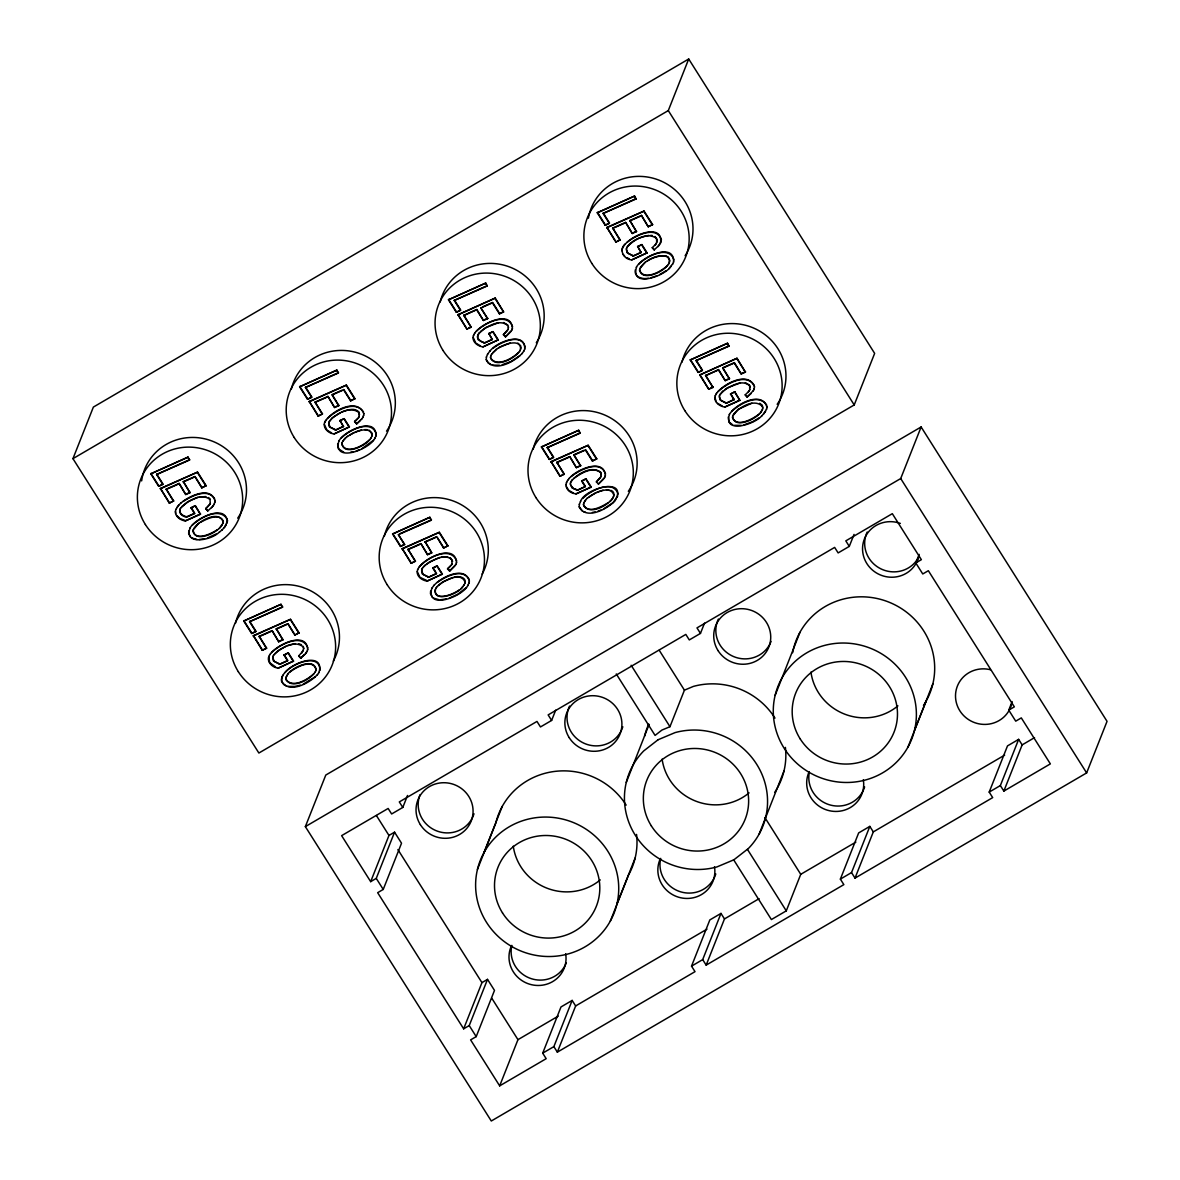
<?xml version="1.0" encoding="UTF-8"?>
<svg xmlns="http://www.w3.org/2000/svg" width="1180" height="1180" viewBox="0 0 1180 1180"><rect width="100%" height="100%" fill="white"/><g stroke="black" fill="none" stroke-linecap="round" stroke-linejoin="round"><path stroke-width="1.5" d="M188.8 530.897L188.667 533.522L190.467 536.989M337.642 443.872L338.365 448.828L343.793 452.191M430.612 591.062L430.464 593.688L432.264 597.154M486.485 356.862L486.19 359.856C493.771 373.249 514.627 361.773 522.209 353.307M579.439 504.037L579.144 507.046C586.681 520.409 607.169 508.964 615.016 500.88C628.807 476.071 584.498 488.387 580.486 501.544M635.312 269.837C633.749 277.167 642.761 279.586 648.292 278.215M728.281 417.027L729.004 421.968L732.647 424.8M214.672 502.724L215.099 500.468M307.641 649.915C307.272 629.796 275.545 645.15 269.851 654.723M363.514 415.699L363.942 413.443M456.468 562.889C455.805 542.254 421.953 558.642 417.573 569.837M512.341 328.674C511.987 308.57 480.26 323.925 474.552 333.498M605.311 475.865C604.485 457.339 576.135 469.448 569.173 478.564M754.138 388.854L754.581 386.598M180.009 509.303C178.681 513.477 183.298 516.191 186.794 516.737L194.774 513.226M272.978 656.493L273.303 660.785L279.601 664.311L287.581 660.8L283.982 655.077L288.333 652.835L293.54 661.08L278.259 668.116C271.769 667.688 265.205 660.446 269.999 654.34M328.851 422.278L329.176 426.57L335.474 430.095L343.454 426.585L340.002 420.493L344.206 418.635L349.413 426.88L334.132 433.916C327.642 433.473 321.093 426.26 325.872 420.139M421.821 569.468L422.13 573.76L428.443 577.286L436.423 573.775L432.809 568.052L437.161 565.825L442.382 574.07L427.101 581.106C421.673 580.442 415.242 575.501 417.72 569.468M477.295 337.023L479.404 332.332M477.679 335.268L478.003 339.545L484.316 343.07L492.296 339.56L488.83 333.468L493.034 331.61L498.24 339.855L482.974 346.891C477.546 346.242 471.115 341.286 473.593 335.253M570.25 484.198L570.648 482.458M626.521 248.243L626.846 252.535L633.144 256.06L641.124 252.55L637.672 246.443L641.876 244.584L647.082 252.845L631.802 259.866C623.733 259.63 618.364 249.659 625.194 243.965M719.49 395.433L719.8 399.71L726.113 403.25L734.093 399.725L731.541 395.064M175.923 509.288C173.445 515.336 179.876 520.277 185.304 520.941L200.423 514.288L195.364 505.66L191.013 507.887L194.626 513.61L186.647 517.12C182.236 516.781 177.487 512.253 180.658 507.857M268.893 656.478L269.63 662.659L275.633 667.01M565.987 484.921L566.562 482.443M621.845 250.72C623.306 237.092 664.93 219.937 660.372 243.641M715.39 395.418C712.912 401.451 719.358 406.407 724.771 407.056L739.889 400.404L734.845 391.775L730.479 394.017L734.093 399.725M227.047 523.153C228.094 502.385 194.612 518.241 189.847 528.404M227.637 520.675L224.377 527.726M320.016 670.343C319.869 652.171 291.888 663.824 285.118 672.512M375.874 436.128C377.054 415.404 343.38 431.187 338.69 441.379M468.844 583.318L469.434 580.84M524.716 349.103C525.528 330.474 496.175 342.023 489.818 351.286M673.559 262.093C674.724 241.369 641.065 257.151 636.359 267.344M766.513 409.283L767.103 406.79M210.217 503.816L210.055 499.524C201.352 492.547 188.771 500.645 181.572 506.751M359.059 416.791L359.03 412.13C354.59 407.13 347.112 410.094 341.89 412.012M452.014 563.981L451.851 559.689C444.609 553.096 433.871 559.925 426.924 563.863M507.887 329.766L508.521 327.14M600.856 476.956L600.841 472.295C591.623 465.274 577.581 473.578 571.135 481.396M656.729 242.756L656.552 238.463C647.422 231.457 633.675 239.732 627.008 247.181M749.698 389.931L749.669 385.27L745.362 382.704M193.225 529.717C193.579 543.951 217.636 533.124 222.253 524.761M285.693 678.78L286.961 675.27M342.067 442.707C342.377 456.881 366.582 446.188 371.081 437.75M435.022 589.882C434.653 602.021 453.828 594.204 459.226 589.838M490.408 357.555L490.895 355.682M583.363 504.745L583.864 502.872M639.737 268.656C640.047 282.831 664.251 272.152 668.75 263.701M732.692 415.847C733.016 430.036 757.177 419.313 761.72 410.891M222.887 523.522L223.389 521.649M315.842 670.712C315.96 656.655 292.92 666.862 287.979 673.972M371.715 436.497L372.143 433.281L369.045 430.11M464.684 583.687C467.383 577.463 458.622 575.545 454.256 577.182M520.557 349.487C521.427 338.041 503.742 344.191 498.521 348.056M521.058 347.613L519.775 351.109M669.385 262.462C670.27 251.03 652.57 257.166 647.348 261.046M762.354 409.652L762.855 407.779M72.954 458.651L93.368 407.085L688.707 59L874.646 353.381L854.217 404.947L258.877 753.032L72.954 458.651L668.293 110.581L688.707 59M150.789 473.829L188.092 457.103L189.538 460.038L156.586 474.507L162.855 484.434L158.651 486.293L150.789 473.829L188.092 457.103M156.586 474.507L189.685 459.654M158.651 486.293L163.002 484.051L156.734 474.124M179.139 483.446L166.218 489.14L173.652 500.91L169.3 503.137L160.421 488.461L197.561 472.118L206.102 485.629L201.751 487.871L194.951 476.499L183.357 481.602L189.965 492.694L185.762 494.553L179.139 483.446L185.762 494.553M173.504 501.294L166.218 489.14M169.3 503.137L173.652 500.91M160.274 488.845L197.561 472.118M189.965 492.694L183.357 481.602M185.304 520.941L200.571 513.905M201.751 487.871L206.102 485.629M191.013 507.887L195.364 505.66M211.736 507.297L207.798 510.925L205.733 508.742L209.701 504.627M207.798 510.925L205.881 508.359M299.617 386.804L336.92 370.092L338.38 373.013L305.413 387.483L311.697 397.409L307.493 399.268L299.617 386.804L336.92 370.092M305.413 387.483L338.527 372.629M307.493 399.268L311.844 397.026L305.576 387.099M327.981 396.436L315.06 402.115L322.494 413.9L318.128 416.127L309.249 401.436L346.404 385.108L354.944 398.619L350.593 400.861L343.646 389.857L332.037 394.961L338.793 405.669L334.589 407.528L327.981 396.436L334.589 407.528M322.346 414.283L315.06 402.115M318.128 416.127L322.494 413.9M243.744 621.019L281.046 604.293L282.507 607.213L249.555 621.698L255.824 631.625L251.62 633.483L243.744 621.019L281.046 604.293M249.555 621.698L282.654 606.83M309.101 401.82L346.404 385.108M338.793 405.669L332.185 394.577L342.141 390.211M251.62 633.483L255.971 631.241L249.703 621.314M272.108 630.636L278.716 641.728L272.108 630.636L259.187 636.33L266.621 648.1L262.255 650.327L253.376 635.651L290.531 619.308L299.071 632.819L294.72 635.061L287.92 623.689L293.997 633.306M335.474 430.095L343.616 426.201M334.132 433.916L349.413 426.88M343.454 426.585L340.002 420.493M350.593 400.861L354.944 398.619M339.855 420.876L344.206 418.635M266.474 648.484L259.187 636.33M262.255 650.327L266.621 648.1M361.891 418.752L356.626 423.9L354.575 421.717L357.57 418.826M356.626 423.9L360.564 420.287M278.716 641.728L282.92 639.87L276.312 628.793L287.92 623.689M253.228 636.035L290.531 619.308M282.92 639.87L276.312 628.793M279.601 664.311L287.743 660.417L284.129 654.694M278.259 668.116L293.54 661.08M294.72 635.061L299.071 632.819M283.982 655.077L288.333 652.835M298.702 655.933L300.753 658.115L298.702 655.933L303.334 650.623M448.459 299.794L485.762 283.067L487.207 285.988L454.256 300.457L460.525 310.399L456.321 312.257L448.459 299.794L485.762 283.067M454.256 300.457L485.718 286.327M456.321 312.257L460.672 310.016L454.403 300.074M457.943 314.809L495.246 298.083L503.624 311.977L499.42 313.836L492.473 302.832L480.865 307.951L487.635 318.644L483.431 320.503L476.661 309.794L463.74 315.473L471.174 327.258L466.97 329.102L457.943 314.809L495.246 298.083M463.74 315.473L476.809 309.411L483.431 320.503M466.97 329.102L458.091 314.426M471.174 327.258L463.888 315.09M480.865 307.951L487.635 318.644M392.586 533.994L429.889 517.268L431.334 520.203L398.383 534.673L404.651 544.6L400.448 546.458L392.586 533.994L429.889 517.268M398.383 534.673L404.651 544.6M400.448 546.458L403.413 544.836M420.95 543.626L408.015 549.305L415.463 561.09L411.097 563.303L402.218 548.626L439.373 532.283L447.899 545.794L443.547 548.036L436.762 536.664L425.154 541.768L431.762 552.86L427.558 554.718L420.95 543.626L427.558 554.718M482.974 346.891L498.24 339.855M484.316 343.07L492.444 339.176M492.296 339.56L488.83 333.468M499.42 313.836L502.37 312.213M488.682 333.852L493.034 331.61M415.301 561.459L408.015 549.305M305.355 826.62L325.783 775.054L921.123 426.968L1107.046 721.349L1086.633 772.915L491.293 1121L305.355 826.62L900.709 478.549L921.123 426.968M411.097 563.303L415.463 561.09M511.692 330.267L505.468 336.89L503.403 334.707L507.371 330.577M505.468 336.89L510.733 331.742M402.07 549.01L439.373 532.283M431.762 552.86L425.154 541.768M428.443 577.286L436.571 573.392M427.101 581.106L442.382 574.07M443.547 548.036L447.899 545.794M432.809 568.052L437.161 565.825M455.819 564.483L449.595 571.091L447.53 568.908L450.524 566.002M449.595 571.091L454.861 565.943M597.287 212.769L634.589 196.042L636.05 198.963L603.098 213.447L609.367 223.374L605.163 225.232L597.287 212.769L634.589 196.042M603.098 213.447L636.197 198.594M605.163 225.232L609.514 222.991L603.246 213.064M625.651 222.386L632.259 233.478L625.651 222.386L612.73 228.079L620.164 239.85L615.798 242.077L606.918 227.401L644.074 211.058L652.614 224.569L648.263 226.811L641.463 215.439L648.263 226.811M620.016 240.233L612.73 228.079M615.798 242.077L620.164 239.85M632.259 233.478L636.463 231.619L629.855 220.542L641.463 215.439M541.413 446.969L578.716 430.257L580.177 433.178L547.225 447.648L553.494 457.575L549.29 459.433L541.413 446.969L578.716 430.257M407.528 795.467L402.793 807.444L391.627 813.979L388.146 808.462L341.625 835.646L370.682 881.652L388.972 835.44L394.562 832.18L401.525 843.213L383.235 889.425L377.659 892.685L463.651 1028.827L469.227 1025.567L487.517 979.371L494.494 990.404L476.204 1036.615L470.614 1039.875L499.671 1085.865L546.178 1058.681L542.697 1053.15L560.987 1006.953L572.153 1000.419L575.634 1005.95L557.344 1052.147L553.863 1046.631L572.153 1000.419M370.682 881.652L376.258 878.377L394.562 832.18M547.225 447.648L580.324 432.795M606.771 227.784L644.074 211.058M636.463 231.619L629.855 220.542M549.29 459.433L553.641 457.206L547.373 447.264M569.778 456.601L556.857 462.28L564.291 474.065L559.925 476.292L551.06 461.601L588.201 445.273L596.741 458.784L592.389 461.026L585.442 450.023L573.834 455.126L580.59 465.834L576.386 467.693L569.778 456.601L576.386 467.693M633.144 256.06L641.286 252.166M631.802 259.866L647.082 252.845M641.124 252.55L637.672 246.443M637.525 246.827L641.876 244.584M564.143 474.449L556.857 462.28M559.925 476.292L564.291 474.065M652.245 247.682L654.295 249.865L652.245 247.682L655.239 244.776M550.898 461.985L588.201 445.273M580.59 465.834L573.981 454.743L583.938 450.376M566.135 484.538C565.412 489.862 571.872 494.051 576.091 493.697L591.21 487.045L586.003 478.8L581.651 481.042L585.265 486.75L577.271 490.261L571.946 487.871L570.412 483.829M577.271 490.261L585.413 486.367L581.799 480.658M592.389 461.026L596.741 458.784M581.651 481.042L586.003 478.8M575.928 494.081L591.21 487.045M604.647 477.458L598.422 484.066L596.372 481.882L600.34 477.767M598.422 484.066L603.703 478.918M483.977 852.55L502.267 806.353M477.428 869.439L495.733 823.242A71.892 69.384 21.6 0 1 553.656 771.558A71.892 69.384 21.6 0 1 626.152 805.099M690.256 359.959L727.558 343.233L729.004 346.153L696.053 360.623L702.321 370.564L698.132 372.423L690.256 359.959L727.558 343.233M402.793 807.444L399.297 801.928L536.974 721.437L540.47 726.954L551.621 720.434L555.692 710.168M696.053 360.623L729.166 345.769M698.132 372.423L702.484 370.181L696.2 360.254M699.74 374.975L737.043 358.248L745.421 372.143L741.217 374.001L734.27 363.012L722.676 368.116L729.432 378.81L725.228 380.668L718.458 369.959L705.537 375.638L712.986 387.424L708.767 389.267L699.74 374.975L737.043 358.248M705.537 375.638L718.62 369.576L725.228 380.668M708.767 389.267L700.787 376.022M712.986 387.424L705.684 375.269M463.651 1028.827L481.942 982.63L487.517 979.371M729.432 378.81L722.824 367.732L734.432 362.629L741.217 374.001M726.113 403.25L734.24 399.356M724.771 407.056L738.37 400.757M730.479 394.017L734.845 391.775M745.2 394.872L747.264 397.055L745.2 394.872L748.194 391.967M499.671 1085.865L517.961 1039.668L558.273 1016.098M626.27 782.429L649.074 724.461M551.621 720.434L548.139 714.903L685.816 634.412L689.297 639.929L700.463 633.409L704.519 623.143M616.27 673.957L655.077 735.406L661.906 730.081L669.96 726.703L684.429 690.167L693.383 686.406A71.892 69.384 21.6 0 1 774.98 718.089M616.889 904.146L635.179 857.934M610.34 921.034A71.892 69.384 21.6 0 0 544.673 817.062A71.892 69.384 21.6 0 0 486.47 922.273A71.892 69.384 21.6 0 0 610.34 921.034L628.63 874.823A71.892 69.384 21.6 0 0 636.551 834.422M775.113 695.404L799.952 632.318M700.463 633.409L696.982 627.893L834.644 547.402L838.139 552.919L849.29 546.384L854.04 534.407M557.344 1052.147L695.02 971.656L691.524 966.14L709.829 919.928L720.98 913.409L724.476 918.925L706.171 965.122L702.69 959.606L720.98 913.409M759.168 834.009L784.007 770.923M1003.856 791.087L1022.146 744.89L1018.65 739.359L1000.36 785.57L1003.856 791.087L1050.362 763.888L1021.305 717.897L1015.729 721.157L1008.753 710.124L1014.343 706.864L928.35 570.707L922.76 573.967L915.798 562.934L919.176 554.379M733.562 859.645L771.396 919.559L786.278 910.857L800.748 874.321L855.854 842.107M706.171 965.122L843.848 884.631L840.367 879.115L858.657 832.918L869.822 826.384L873.303 831.9L855.013 878.112L851.532 872.581L869.822 826.384M914.559 730.096L932.849 683.899M908.01 746.984A71.892 69.384 21.6 0 0 842.343 643.026A71.892 69.384 21.6 0 0 784.139 748.238A71.892 69.384 21.6 0 0 908.01 746.984L926.3 700.787M1008.753 710.124L1012.145 701.569M855.013 878.112L992.69 797.606L989.194 792.09L1007.499 745.893L1018.65 739.359M213.86 504.701L214.819 502.341M362.703 417.676L363.661 415.316M307.788 649.531L305.871 653.351L300.753 658.115M511.53 330.651L512.489 328.306M455.657 564.866L456.616 562.506M661.331 241.281L658.086 246.62M604.499 477.841L605.458 475.481M753.327 390.816L754.3 388.471M190.01 528.021C183.829 546.207 212.548 539.983 219.524 531.826M338.837 441.01C332.775 464.005 370.608 448.901 374.989 438.016M282.964 675.211C280.383 678.854 281.695 684.503 286.15 685.86M486.322 357.23L487.679 353.985M431.806 588.186C425.744 611.196 463.578 596.092 467.959 585.192M636.507 266.96C630.223 289.026 665.461 275.648 671.037 266.282M579.292 504.421L580.634 501.175M729.476 414.15C722.868 434.919 755.554 423.9 761.793 415.744M328.704 422.661L332.096 417.838L340.563 412.69M272.831 656.876L273.627 655.048M421.658 569.851L422.455 568.023M626.374 248.626C630.341 240.381 640.548 237.121 648.897 235.381M570.5 482.827L572.359 479.523M719.328 395.816L722.735 390.978M374.842 438.385L376.037 435.745M318.969 672.6C326.196 647.791 279.881 665.653 281.474 681.081C289.07 694.474 309.912 682.999 317.494 674.532M523.684 351.375L524.864 348.734M467.811 585.575L468.991 582.935M672.512 264.35L673.706 261.709M617.833 495.91L612.951 502.754L603.85 508.728M766.661 408.9L763.844 413.856M193.078 530.1L198.668 523.227M341.92 443.075L342.834 441.069M286.047 677.291L288.127 673.588M490.747 356.065L491.662 354.044M435.789 588.245C431.261 603.718 458.253 594.543 462.855 586.608M639.59 269.04L645.18 262.167M583.716 503.255L585.796 499.553M732.544 416.23L738.134 409.357L751.926 403.147M223.035 523.138L219.288 528.448M370.933 438.134L371.862 436.128M315.06 672.335L315.989 670.328M463.902 585.31L464.832 583.303M668.603 264.084L669.886 260.588L668.234 256.871M613.674 496.293C609.337 505.645 587.965 516.501 583.525 504.362M762.501 409.268L760.363 412.941M175.776 509.672L178.681 505.04M324.618 422.661C330.312 410.965 357.983 396.834 363.794 413.826M473.446 335.636L474.699 333.114M566.415 482.827L567.669 480.304M715.242 395.801L716.496 393.279M210.379 503.432L205.733 508.742M358.381 417.986L359.207 416.407M508.049 329.382L503.403 334.707M451.35 565.176L452.176 563.598M656.05 243.936L657.363 240.115L655.003 236.457M601.004 476.573L596.372 481.882M749.02 391.126L749.846 389.562M212.916 506.161L214.008 504.317M361.744 419.136L362.85 417.292M306.033 652.968L306.977 651.508M753.489 390.433L747.264 397.055M193.844 528.463C199.022 520.616 219.229 509.686 223.227 522.032M342.687 441.453L345.563 437.765M491.514 354.428L496.338 349.192M640.356 267.403C646.271 259.63 656.891 254.246 666.715 256.075M435.641 588.628L436.969 586.578M584.484 501.618L587.36 497.93M733.311 414.593C739.27 406.997 755.112 397.808 762.619 406.805M226.162 525.026L222.165 529.997M522.047 353.69L523.832 350.991M317.346 674.916L319.131 672.217M672.659 263.966L668.677 268.937M765.628 411.156L761.646 416.127M519.923 350.726C514.79 358.808 494.582 369.075 490.555 357.171M315.207 671.951C310.075 680.034 289.882 690.3 285.855 678.397M464.05 584.926L461.085 588.614M180.511 508.241L187.738 501.751L198.019 497.267M329.338 421.231C336.005 413.782 349.752 405.492 358.882 412.513L359.531 414.549M478.18 334.206L485.408 327.716L498.609 322.686M273.465 655.431L278.229 650.505L286.017 646.212M422.307 568.406L425.066 565.028M719.977 394.371L727.205 387.881L740.406 382.851M487.517 354.369L489.966 350.903M431.659 588.569L434.093 585.103M729.328 414.534C735.42 403.973 762.221 390.27 766.956 407.174M176.882 507.533L180.761 502.99M418.679 567.698C426.069 558.125 450.45 545.057 456.749 561.016M567.521 480.688L569.321 478.18M716.349 393.663C723.237 383.662 749.094 370.373 754.418 386.966M358.543 417.602L354.575 421.717M301.534 653.41L303.82 648.366L303.171 646.33M655.077 245.16L656.213 243.567M451.498 564.792L447.53 568.908M748.046 392.35L749.167 390.742M211.589 507.68L213.064 505.777M659.576 244.717L654.295 249.865M343.852 439.771L347.51 436.202M492.694 352.746L498.668 347.687L510.129 342.982M436.821 586.962L442.795 581.888L453.061 577.522M373.367 440.332L362.054 448.562M466.336 587.507L457.958 594.159L449.211 598.127M369.886 439.417C363.691 445.656 346.315 455.215 341.713 444.196M518.713 352.392C512.076 358.632 497.768 367.039 490.629 358.528M667.556 265.382C661.361 271.621 643.985 281.165 639.398 270.146M314.013 673.633C307.361 679.857 293.068 688.264 285.929 679.754M609.927 501.603C613.364 499.125 616.388 492.208 610.842 490.29M274.542 653.941C281.725 647.82 294.322 639.737 303.009 646.714L303.658 648.749M423.384 566.916L429.535 561.916L439.83 557.432M327.376 418.399C335.769 410.611 355.121 399.459 363.543 412.041M476.204 331.374C484.184 323.364 506.972 311.328 512.622 326.801M271.503 652.599C279.483 644.59 302.272 632.554 307.921 648.027M718 391.539C726.393 383.766 745.745 372.6 754.182 385.196M192.148 525.321C200.231 517.651 219.244 506.707 227.312 519.111M340.976 438.296C348.498 430.346 371.523 418.531 376.317 434.034M638.66 264.261C646.183 256.311 669.193 244.481 673.987 259.998M433.945 585.486C440.981 577.064 465.481 565.117 469.286 581.224M582.787 498.476C590.31 490.526 613.32 478.697 618.114 494.199M731.615 411.451C739.698 403.781 758.711 392.837 766.794 405.242M300.9 657.732L304.691 654.487M747.412 396.672L751.203 393.427M289.543 672.349C295.723 667.364 312.331 658.219 316.196 669.222M438.37 585.339C444.55 580.339 461.174 571.209 465.038 582.197M587.212 498.314L595.679 492.724M219.377 532.21L222.327 529.614M519.997 355.578L510.896 361.552L502.208 364.709M315.281 676.804L303.275 684.09M758.917 414.195C752.634 419.166 736.291 428.06 732.352 417.337M180.614 503.373C188.343 496.175 211.014 485.437 214.952 500.851M627.126 242.313C635.312 235.631 656.552 224.938 661.464 239.791M571.253 476.528C579.439 469.847 600.694 459.153 605.591 473.991M480.791 331.197C488.033 326.255 499.671 318.63 507.725 325.488L508.374 327.524M573.746 478.387C581.003 473.446 592.625 465.82 600.679 472.678L601.343 474.714M493.078 348.233C500.807 342.156 521.501 332.598 525.159 347.009M437.205 582.448C445.362 576.725 462.324 567.669 469.109 579.292M347.348 436.585L353.882 432.559M589.145 496.75C595.148 492.724 610.739 484.685 613.865 495.187M183.107 501.426C191.455 496.161 208.034 487.576 214.716 499.066M217.43 529.673C211.412 533.567 196.028 541.473 192.886 531.207M666.036 270.766L659.723 274.527M608.054 502.813C601.564 506.633 589.233 513.743 583.599 505.704M758.991 417.956L752.693 421.717L744.005 424.874M724.594 389.828C731.541 385.875 742.279 379.046 749.521 385.654L750.17 387.689M915.798 562.934L921.374 559.674L892.316 513.669L845.809 540.868L849.29 546.384M575.634 1005.95L706.982 929.147M724.476 918.925L759.109 898.673M873.303 831.9L1004.652 755.112M1022.146 744.89L1034.55 737.633M542.697 1053.15L553.863 1046.631M691.524 966.14L702.69 959.606M840.367 879.115L851.532 872.581M989.194 792.09L1000.36 785.57M216.147 533.994L207.415 537.962M349.678 435.081C355.342 431.747 369.694 425.243 372.069 435.022M200.851 522.106C206.869 518.935 218.447 512.917 223.153 520.69M632.421 233.109L636.61 231.251M648.41 226.427L652.614 224.569M483.579 320.119L487.783 318.261M334.751 407.144L338.94 405.286M185.909 494.169L190.113 492.311M725.375 380.285L729.579 378.426M741.379 373.618L745.568 371.759M576.548 467.31L580.752 465.451M427.706 554.335L430.508 553.096M278.878 641.345L283.067 639.486M612.568 228.463L625.503 222.769M629.707 220.926L641.315 215.822M482.679 306.83L492.621 302.464L499.568 313.452M314.898 402.498L327.834 396.819M166.07 489.523L178.991 483.829M183.195 481.986L194.803 476.882M556.709 462.663L569.63 456.985M400.182 533.567L431.497 519.82M407.867 549.688L420.788 543.995M424.992 542.151L436.6 537.048M259.04 636.713L271.961 631.02M276.164 629.176L287.773 624.073M468.519 328.099L471.336 326.875M710.316 388.264L713.133 387.04M355.151 432.027L361.287 430.007M596.962 492.193L603.098 490.172M656.818 275.855L651.036 277.698M356.242 450.952L359.133 449.89M598.039 511.117L600.945 510.055M287.669 645.622L295.354 643.631M300.369 685.152L294.749 686.465L287.92 686.391M350.622 452.25L353.366 451.733M204.538 538.759L199.273 539.525M592.419 512.415L595.177 511.899M446.335 598.924L441.084 599.691M199.479 496.987L205.881 496.574M441.276 557.152L447.692 556.739M499.465 365.24L492.635 365.166M741.261 425.405L734.432 425.331M364.65 429.594L367.083 429.682M606.461 489.759L608.88 489.848M650.755 235.336L652.393 235.513M197.001 539.496L191.676 537.933M438.798 599.661L433.488 598.098M427.249 580.722L419.933 577.359L417.292 571.562M185.452 520.557L180.186 518.669L176.661 515.468M633.291 255.677L627.966 253.287L626.285 249.614M726.261 402.867L720.921 400.463L719.24 396.805M484.464 342.702L480.496 341.271L477.605 337.937M577.433 489.877L573.465 488.461L570.56 485.127M335.622 429.712L330.297 427.322L328.601 423.65M428.591 576.902L423.251 574.513L421.57 570.84M279.749 663.927L274.424 661.538L272.742 657.865M583.82 511.825L585.59 512.356M503.565 322.538L507.872 325.105M298.85 643.764L301.461 644.708M626.683 257.609L629.176 258.759M722.145 405.95L717.602 403.324M480.349 345.784L475.791 343.144L473.165 337.347M573.303 492.975L568.76 490.334L566.385 486.603M331.506 432.809L326.963 430.169L324.338 424.372M490.851 364.635L488.137 362.953L486.337 359.472M759.684 403.265L762.265 405.212L762.708 408.162M517.887 343.1L520.97 346.256M582.315 511.088L579.306 506.663M450.303 557.683L452.648 561.341M208.506 497.518L210.202 499.14M503.55 334.324L505.615 336.507M354.723 421.334L356.773 423.517M447.677 568.524L449.742 570.707M623.173 254.408L624.633 256.134M668.293 110.581L854.217 404.947M900.709 478.549L1086.633 772.915M634.442 196.426L636.05 198.963M643.926 211.441L652.452 224.952M727.411 343.616L729.004 346.153M736.88 358.632L745.421 372.143M641.728 244.968L646.935 253.213M734.683 392.158L739.889 400.404M597.434 212.385L605.311 224.849M606.918 227.401L615.046 240.263M690.403 359.576L698.28 372.039M485.6 283.451L487.207 285.988M495.084 298.466L503.624 311.977M578.569 430.641L580.177 433.178M588.053 445.656L596.593 459.168M585.59 449.639L592.537 460.643M492.886 331.993L498.093 340.238M585.855 479.183L591.062 487.428M448.606 299.41L456.483 311.874M541.576 446.586L549.438 459.05M551.06 461.601L560.087 475.909M659.207 650.224L684.429 690.167M764.846 817.489L800.748 874.321M631.153 665.255L669.96 726.703M747.471 849.408L786.278 910.857M336.772 370.476L338.38 373.013M346.256 385.476L354.782 399.002M429.726 517.651L431.334 520.203M439.211 532.667L447.751 546.178M343.793 389.474L350.74 400.477M437.618 538.036L443.695 547.668M344.058 419.018L349.265 427.263M437.013 566.208L442.22 574.453M432.972 567.683L435.671 571.961M299.764 386.421L307.641 398.884M309.249 401.436L318.29 415.744M392.733 533.611L400.61 546.075M402.218 548.626L411.245 562.919M187.93 457.486L189.538 460.038M197.414 472.501L205.954 486.013M280.899 604.676L282.507 607.213M290.383 619.692L298.909 633.203M195.821 477.871L201.898 487.488M195.216 506.028L200.423 514.288M288.185 653.219L293.392 661.464M191.16 507.503L193.874 511.796M376.391 815.513L388.972 835.44M397.896 849.571L481.942 982.63M491.809 998.265L517.961 1039.668M150.937 473.446L158.813 485.909M160.421 488.461L169.448 502.754M243.891 620.636L251.768 633.1M253.376 635.651L262.417 649.944M376.258 878.377L383.235 889.425M469.227 1025.567L476.204 1036.615M716.142 401.598L714.962 397.513M175.496 511.397L175.746 513.448M235.513 623.158A52.894 51.035 21.6 0 1 305.266 588.333A52.894 51.035 21.6 0 1 333.291 661.11M533.198 449.123A52.894 51.035 21.6 0 1 605.325 415.286A52.894 51.035 21.6 0 1 628.321 491.323M682.025 362.098A52.894 51.035 21.6 0 1 754.153 328.276A52.894 51.035 21.6 0 1 777.163 404.312M384.356 536.148A52.894 51.035 21.6 0 1 454.094 501.308A52.894 51.035 21.6 0 1 482.133 574.1M588.407 218.182A52.894 51.035 21.6 0 1 658.809 180.083A52.894 51.035 21.6 0 1 685.123 255.721M440.228 301.933A52.894 51.035 21.6 0 1 511.56 267.757A52.894 51.035 21.6 0 1 536.295 342.746M291.386 388.957A52.894 51.035 21.6 0 1 363.529 355.121A52.894 51.035 21.6 0 1 386.524 431.157M141.644 480.894A52.894 51.035 21.6 0 1 212.297 441.143A52.894 51.035 21.6 0 1 237.681 518.182M897.921 705.861A52.894 51.035 21.6 0 1 844.673 714.136A52.894 51.035 21.6 0 1 810.94 672.099M918.365 557.712A28.645 27.642 21.6 0 1 880.619 568.716A28.645 27.642 21.6 0 1 867.197 532.033M918.837 556.355A28.645 27.642 21.6 0 1 883.673 576.106A28.645 27.642 21.6 0 1 863.79 540.676A28.645 27.642 21.6 0 1 900.34 523.404M566.356 962.688A28.645 27.642 21.6 0 1 531.428 978.721A28.645 27.642 21.6 0 1 511.855 945.401M565.648 953.779A28.645 27.642 21.6 0 1 533.847 985.153A28.645 27.642 21.6 0 1 511.515 945.652M714.475 866.754A28.645 27.642 21.6 0 1 682.689 898.128A28.645 27.642 21.6 0 1 660.358 858.642M863.317 779.744A28.645 27.642 21.6 0 1 831.517 811.117A28.645 27.642 21.6 0 1 809.2 771.617M600.251 879.896A52.894 51.035 21.6 0 1 547.004 888.186A52.894 51.035 21.6 0 1 513.271 846.134M749.079 792.871A52.894 51.035 21.6 0 1 695.846 801.161A52.894 51.035 21.6 0 1 662.113 759.109M715.788 873.952A28.645 27.642 21.6 0 1 681.155 891.977A28.645 27.642 21.6 0 1 660.697 858.391M864.615 786.927A28.645 27.642 21.6 0 1 830.897 805.188A28.645 27.642 21.6 0 1 809.17 773.136M785.393 747.397A71.892 69.384 21.6 0 1 774.64 792.459M644.56 736.217A71.892 69.384 21.6 0 1 648.675 724.181M792.65 652.732A71.892 69.384 21.6 0 1 889.071 602.198A71.892 69.384 21.6 0 1 923.483 705.433M473.991 813.787A28.645 27.642 21.6 0 1 437.574 831.236A28.645 27.642 21.6 0 1 419.977 794.76M622.819 726.762A28.645 27.642 21.6 0 1 585.531 743.887A28.645 27.642 21.6 0 1 569.527 706.082M771.056 641.463A28.645 27.642 21.6 0 1 733.488 656.523A28.645 27.642 21.6 0 1 718.355 619.058M1009.195 710.272A28.645 27.642 21.6 0 1 972.881 721.939A28.645 27.642 21.6 0 1 956.906 687.394A28.645 27.642 21.6 0 1 990.448 669.724M1011.806 703.546A28.645 27.642 21.6 0 1 1010.021 708.664M658.086 739.742L643.661 750.981A71.892 69.384 21.6 0 0 635.297 835.263A71.892 69.384 21.6 0 0 716.909 866.931L733.901 859.792L748.327 848.567A71.892 69.384 21.6 0 0 756.69 764.286A71.892 69.384 21.6 0 0 675.078 732.603L658.086 739.742M591.873 263.45A52.894 51.035 21.6 0 0 682.999 262.535A52.894 51.035 21.6 0 0 634.693 186.056A52.894 51.035 21.6 0 0 591.873 263.45M536 497.665A52.894 51.035 21.6 0 0 627.141 496.75A52.894 51.035 21.6 0 0 578.834 420.257A52.894 51.035 21.6 0 0 536 497.665M443.046 350.475A52.894 51.035 21.6 0 0 534.171 349.56A52.894 51.035 21.6 0 0 485.865 273.082A52.894 51.035 21.6 0 0 443.046 350.475M387.173 584.69A52.894 51.035 21.6 0 0 478.298 583.761A52.894 51.035 21.6 0 0 429.992 507.282A52.894 51.035 21.6 0 0 387.173 584.69M238.331 671.7A52.894 51.035 21.6 0 0 329.456 670.786A52.894 51.035 21.6 0 0 281.165 594.307A52.894 51.035 21.6 0 0 238.331 671.7M684.843 410.64A52.894 51.035 21.6 0 0 775.968 409.726A52.894 51.035 21.6 0 0 727.662 333.247A52.894 51.035 21.6 0 0 684.843 410.64M294.204 437.5A52.894 51.035 21.6 0 0 385.329 436.585A52.894 51.035 21.6 0 0 337.023 360.092A52.894 51.035 21.6 0 0 294.204 437.5M145.376 524.525A52.894 51.035 21.6 0 0 236.502 523.596A52.894 51.035 21.6 0 0 188.195 447.117A52.894 51.035 21.6 0 0 145.376 524.525M420.36 824.643A28.645 27.642 21.6 0 0 469.728 824.156A28.645 27.642 21.6 0 0 443.562 782.723A28.645 27.642 21.6 0 0 420.36 824.643M569.202 737.633A28.645 27.642 21.6 0 0 618.571 737.131A28.645 27.642 21.6 0 0 592.404 695.699A28.645 27.642 21.6 0 0 569.202 737.633M718.045 650.608A28.645 27.642 21.6 0 0 767.398 650.106A28.645 27.642 21.6 0 0 741.232 608.688A28.645 27.642 21.6 0 0 718.045 650.608M651.345 825.882A52.894 51.035 21.6 0 0 742.471 824.953A52.894 51.035 21.6 0 0 694.165 748.474A52.894 51.035 21.6 0 0 651.345 825.882M502.503 912.892A52.894 51.035 21.6 0 0 593.643 911.978A52.894 51.035 21.6 0 0 545.337 835.499A52.894 51.035 21.6 0 0 502.503 912.892M800.173 738.857A52.894 51.035 21.6 0 0 891.313 737.943A52.894 51.035 21.6 0 0 843.007 661.464A52.894 51.035 21.6 0 0 800.173 738.857"/></g></svg>
